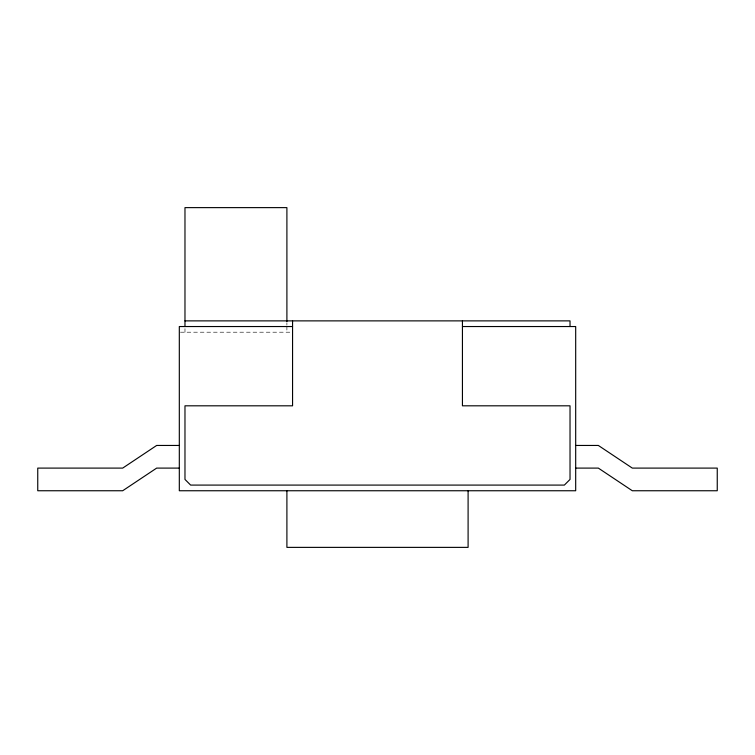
<?xml version="1.0" encoding="UTF-8"?>
<svg xmlns="http://www.w3.org/2000/svg" width="755" height="755" viewBox="0 0 755 755"><rect width="100%" height="100%" fill="white"/><g stroke="black" fill="none" stroke-linecap="round" stroke-linejoin="round"><path stroke-width="0.57" stroke-dasharray="3.77 2.83" d="M180.445 332.2L290.231 332.2M286.9 322.8L286.9 325.15M286.9 326.32L286.9 332.2M184.975 328.67L184.975 332.2"/><path stroke-width="1.13" d="M184.975 320.875L570.025 320.875L570.025 326.537M292.562 326.537L179.312 326.537L179.312 490.75L575.688 490.75L575.688 326.537L462.438 326.537M179.312 445.45L156.662 445.45L122.688 468.1L37.75 468.1L37.75 490.75L122.688 490.75L156.662 468.1L179.312 468.1M575.688 445.45L598.337 445.45L632.312 468.1L717.25 468.1L717.25 490.75L632.312 490.75L598.337 468.1L575.688 468.1M468.1 490.75L468.1 547.375L286.9 547.375L286.9 490.75M462.438 320.875L462.438 405.812L570.025 405.812L570.025 479.425L564.362 485.087L190.637 485.087L184.975 479.425L184.975 405.812L292.562 405.812L292.562 320.875M286.9 321.621L286.9 207.625L184.975 207.625L184.975 326.537"/></g></svg>
